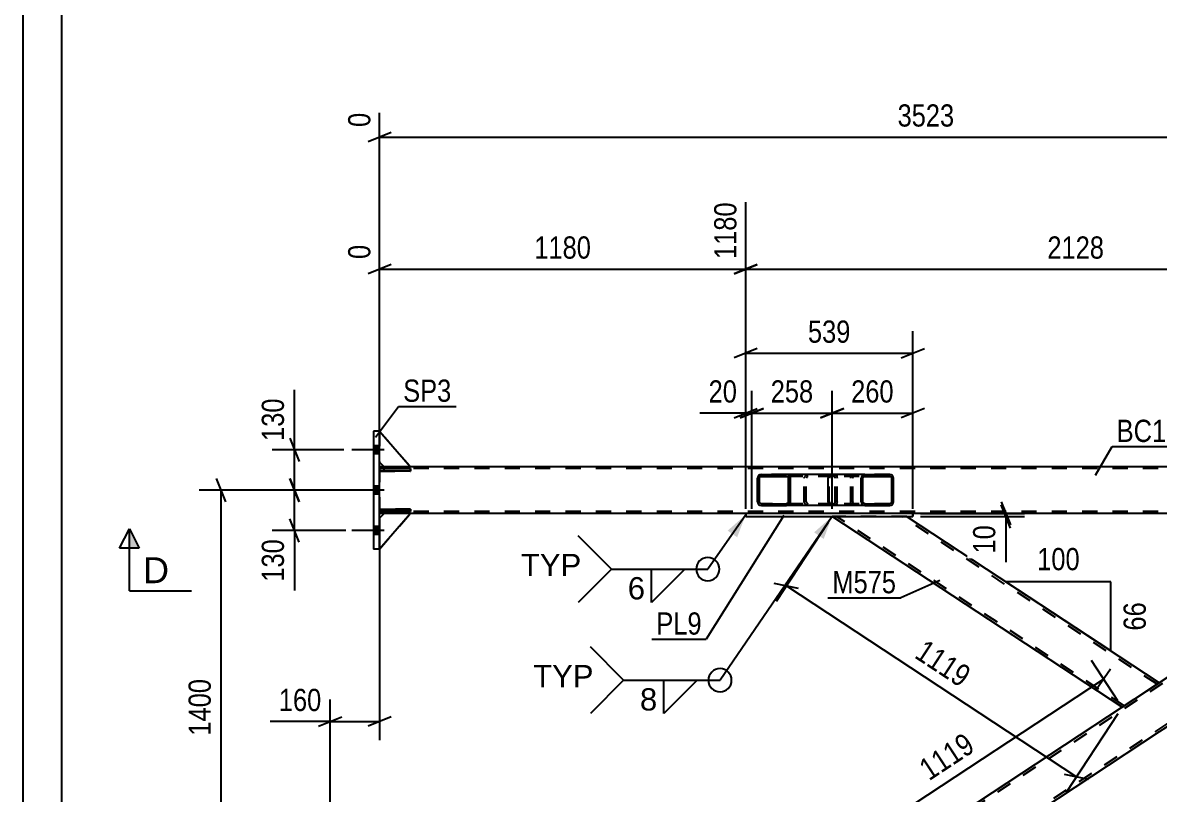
# Model space of a CAD drawing. Header units: millimetres. Extents: x -815 to 374, y -743 to 98.
# Drawn here: x -814.5 to -667.9, y -417.4 to -318 of the extents above; entities that cross this region are included whole.
import ezdxf

# ---------------------------------------------------------------- set-up
doc = ezdxf.new("R2010")
doc.units = ezdxf.units.MM
doc.linetypes.add('DXK_LINE_DOT2', pattern=[3.9198, 1.9599, -1.9599])
doc.styles.add('Arial', font='ARIAL.TTF', dxfattribs={"height": 0.2})
doc.styles.add('Arial Narrow', font='ARIALN.TTF', dxfattribs={"height": 0.2})

# ---------------------------------------------------------------- blocks, each defined once
blk = doc.blocks.new('Unknown-232933173-1133')
at = {"color": 5, "linetype": 'Continuous'}
for p, q in [((-814.53, 98.15), (-814.53, -742.85)), ((-809.53, 93.15), (-809.53, -737.85))]:
    blk.add_line(p, q, dxfattribs=at)
blk = doc.blocks.new('Bolt-232933173-2516 - 2504')
at = {"linetype": 'Continuous'}
for points in [[(-769.3, -372.51), (-769.3, -373.55), (-768.5, -373.55), (-768.5, -372.51)], [(-769.3, -372.51), (-769.3, -373.55), (-768.5, -373.55), (-768.5, -372.51)], [(-769.3, -372.51), (-769.3, -373.55), (-768.5, -373.55), (-768.5, -372.51)], [(-769.3, -377.71), (-769.3, -378.75), (-768.5, -378.75), (-768.5, -377.71)], [(-769.3, -377.71), (-769.3, -378.75), (-768.5, -378.75), (-768.5, -377.71)], [(-769.3, -382.91), (-769.3, -383.95), (-768.5, -383.95), (-768.5, -382.91)], [(-769.3, -382.91), (-769.3, -383.95), (-768.5, -383.95), (-768.5, -382.91)], [(-769.3, -382.91), (-769.3, -383.95), (-768.5, -383.95), (-768.5, -382.91)]]:
    blk.add_hatch(color=1, dxfattribs=at).paths.add_polyline_path(points)
at = {"color": 1, "linetype": 'Continuous'}
for p, q in [((-767.9, -373.03), (-772.1, -373.03)), ((-767.9, -373.03), (-772.1, -373.03)), ((-767.9, -373.03), (-772.1, -373.03)), ((-768.5, -372.51), (-769.3, -372.51)), ((-768.5, -372.51), (-769.3, -372.51)), ((-768.5, -372.51), (-769.3, -372.51)), ((-768.5, -373.55), (-769.3, -373.55)), ((-768.5, -373.55), (-769.3, -373.55)), ((-768.5, -373.55), (-769.3, -373.55)), ((-768.5, -377.71), (-769.3, -377.71)), ((-768.5, -377.71), (-769.3, -377.71)), ((-767.9, -378.23), (-772.1, -378.23)), ((-767.9, -378.23), (-772.1, -378.23)), ((-768.5, -378.75), (-769.3, -378.75)), ((-768.5, -378.75), (-769.3, -378.75)), ((-767.9, -383.43), (-772.1, -383.43)), ((-767.9, -383.43), (-772.1, -383.43)), ((-767.9, -383.43), (-772.1, -383.43)), ((-768.5, -382.91), (-769.3, -382.91)), ((-768.5, -382.91), (-769.3, -382.91)), ((-768.5, -382.91), (-769.3, -382.91)), ((-768.5, -383.95), (-769.3, -383.95)), ((-768.5, -383.95), (-769.3, -383.95)), ((-768.5, -383.95), (-769.3, -383.95))]:
    blk.add_line(p, q, dxfattribs=at)
blk = doc.blocks.new('Part-232933173-2524 - 2504')
at = {"color": 7, "linetype": 'DXK_LINE_DOT2'}
for p, q in [((-764.5, -380.67), (-768.5, -380.67)), ((-768.5, -380.67), (-768.5, -380.99)), ((-768.5, -380.99), (-764.5, -380.99)), ((-767.9, -380.99), (-767.9, -380.67)), ((-764.5, -380.99), (-764.5, -380.67))]:
    blk.add_line(p, q, dxfattribs=at)
blk = doc.blocks.new('Part-232933173-2525 - 2504')
at = {"color": 7, "linetype": 'DXK_LINE_DOT2'}
for p, q in [((-764.5, -375.47), (-768.5, -375.47)), ((-768.5, -375.47), (-768.5, -375.79)), ((-768.5, -375.79), (-764.5, -375.79)), ((-767.9, -375.79), (-767.9, -375.47)), ((-764.5, -375.79), (-764.5, -375.47))]:
    blk.add_line(p, q, dxfattribs=at)
blk = doc.blocks.new('Part-232933173-2526 - 2504')
at = {"color": 2, "linetype": 'Continuous'}
for p, q in [((-768.5, -380.67), (-764.5, -380.67)), ((-768.5, -380.99), (-768.5, -380.67)), ((-764.5, -380.99), (-768.5, -380.99)), ((-764.5, -380.67), (-764.5, -380.99))]:
    blk.add_line(p, q, dxfattribs=at)
at = {"color": 7, "linetype": 'DXK_LINE_DOT2'}
blk.add_line((-767.9, -380.99), (-767.9, -380.67), dxfattribs=at)
blk = doc.blocks.new('Part-232933173-2527 - 2504')
at = {"color": 2, "linetype": 'Continuous'}
for p, q in [((-768.5, -375.47), (-764.5, -375.47)), ((-768.5, -375.79), (-768.5, -375.47)), ((-764.5, -375.79), (-768.5, -375.79)), ((-764.5, -375.47), (-764.5, -375.79))]:
    blk.add_line(p, q, dxfattribs=at)
at = {"color": 7, "linetype": 'DXK_LINE_DOT2'}
blk.add_line((-767.9, -375.79), (-767.9, -375.47), dxfattribs=at)
blk = doc.blocks.new('Part-232933173-2528 - 2504')
at = {"color": 7, "linetype": 'DXK_LINE_DOT2'}
for p, q in [((-767.9, -381.23), (-768.5, -381.83)), ((-768.5, -385.83), (-764.5, -381.23)), ((-768.5, -381.83), (-768.5, -385.83)), ((-764.5, -381.23), (-767.9, -381.23))]:
    blk.add_line(p, q, dxfattribs=at)
blk = doc.blocks.new('Part-232933173-2529 - 2504')
at = {"color": 2, "linetype": 'Continuous'}
for p, q in [((-767.9, -381.23), (-768.5, -381.83)), ((-764.5, -381.23), (-768.5, -385.83)), ((-764.5, -381.23), (-767.9, -381.23))]:
    blk.add_line(p, q, dxfattribs=at)
at = {"color": 7, "linetype": 'DXK_LINE_DOT2'}
blk.add_line((-768.5, -381.83), (-768.5, -385.83), dxfattribs=at)
blk = doc.blocks.new('Part-232933173-2530 - 2504')
at = {"color": 7, "linetype": 'DXK_LINE_DOT2'}
for p, q in [((-768.5, -374.63), (-768.5, -370.63)), ((-768.5, -370.63), (-764.5, -375.23)), ((-767.9, -375.23), (-768.5, -374.63)), ((-764.5, -375.23), (-767.9, -375.23))]:
    blk.add_line(p, q, dxfattribs=at)
blk = doc.blocks.new('Part-232933173-2531 - 2504')
at = {"color": 2, "linetype": 'Continuous'}
for p, q in [((-768.5, -370.63), (-764.5, -375.23)), ((-767.9, -375.23), (-768.5, -374.63)), ((-764.5, -375.23), (-767.9, -375.23))]:
    blk.add_line(p, q, dxfattribs=at)
at = {"color": 7, "linetype": 'DXK_LINE_DOT2'}
blk.add_line((-768.5, -370.63), (-768.5, -374.63), dxfattribs=at)
blk = doc.blocks.new('Part-232933173-2602 - 2504')
at = {"color": 2, "linetype": 'Continuous'}
for p, q in [((-767.9, -375.23), (-768.5, -375.23)), ((-628.38, -375.23), (-764.5, -375.23)), ((-767.9, -381.23), (-768.5, -381.23)), ((-721.29, -381.23), (-764.5, -381.23)), ((-636.15, -381.23), (-699.74, -381.23))]:
    blk.add_line(p, q, dxfattribs=at)
at = {"color": 7, "linetype": 'DXK_LINE_DOT2'}
for p, q in [((-768.5, -375.23), (-768.5, -381.23)), ((-764.5, -375.23), (-767.9, -375.23)), ((-95.8, -375.47), (-768.5, -375.47)), ((-95.8, -380.99), (-768.5, -380.99)), ((-768.5, -381.23), (-768.5, -381.19)), ((-764.5, -381.23), (-767.9, -381.23)), ((-699.74, -381.23), (-721.29, -381.23))]:
    blk.add_line(p, q, dxfattribs=at)
blk = doc.blocks.new('Part-232933173-2760 - 2504')
at = {"color": 2, "linetype": 'Continuous'}
for p, q in [((-721.29, -381.23), (-721.29, -381.63)), ((-699.74, -381.23), (-721.29, -381.23)), ((-721.29, -381.63), (-699.74, -381.63)), ((-699.74, -381.23), (-699.74, -381.63)), ((-699.74, -381.23), (-699.74, -381.23)), ((-699.74, -381.63), (-699.74, -381.63))]:
    blk.add_line(p, q, dxfattribs=at)
at = {"color": 7, "linetype": 'DXK_LINE_DOT2'}
for p, q in [((-721.29, -381.23), (-721.29, -381.63)), ((-699.74, -381.63), (-699.74, -381.23)), ((-699.74, -381.23), (-699.74, -381.23)), ((-699.74, -381.63), (-699.74, -381.63))]:
    blk.add_line(p, q, dxfattribs=at)
blk = doc.blocks.new('Part-232933173-2822 - 2504')
at = {"color": 2, "linetype": 'Continuous'}
for p, q in [((-672.75, -406.23), (-710.15, -381.63)), ((-667.95, -403.07), (-700.54, -381.63)), ((-672.75, -406.23), (-667.95, -403.07))]:
    blk.add_line(p, q, dxfattribs=at)
at = {"color": 7, "linetype": 'DXK_LINE_DOT2'}
for p, q in [((-700.54, -381.63), (-710.15, -381.63)), ((-672.46, -406.04), (-709.57, -381.63)), ((-668.24, -403.26), (-701.13, -381.63)), ((-668.53, -403.45), (-668.53, -403.45)), ((-668.24, -403.26), (-668.31, -403.3)), ((-668.26, -403.27), (-668.31, -403.3)), ((-668.31, -403.3), (-668.31, -403.3))]:
    blk.add_line(p, q, dxfattribs=at)
blk = doc.blocks.new('Part-232933173-2874 - 2504')
at = {"color": 2, "linetype": 'Continuous'}
for p, q in [((-768.5, -370.63), (-769.3, -370.63)), ((-769.3, -370.63), (-769.3, -385.83)), ((-768.5, -385.83), (-768.5, -370.63)), ((-768.5, -385.83), (-769.3, -385.83))]:
    blk.add_line(p, q, dxfattribs=at)
blk = doc.blocks.new('Part-232933173-2908 - 2504')
at = {"linetype": 'Continuous'}
h = blk.add_hatch(dxfattribs=at)
h.set_pattern_fill('', scale=0.7, style=0, pattern_type=0)
h.set_pattern_definition([(45, (-706.3704, -379.9305), (-1.57154, 1.57154), [])])
h.paths.add_polyline_path([(-706.41, -379.75), (-706.37, -379.93), (-706.26, -380.09), (-706.1, -380.19), (-705.91, -380.23), (-702.72, -380.23), (-702.52, -380.19), (-702.36, -380.09), (-702.25, -379.93), (-702.21, -379.75), (-702.21, -376.71), (-702.25, -376.52), (-702.36, -376.37), (-702.52, -376.26), (-702.72, -376.23), (-705.91, -376.23), (-706.1, -376.26), (-706.26, -376.37), (-706.37, -376.52), (-706.41, -376.71)])
h.paths.add_polyline_path([(-706.14, -376.62), (-706.08, -376.54), (-706, -376.49), (-705.91, -376.47), (-702.72, -376.47), (-702.62, -376.49), (-702.54, -376.54), (-702.48, -376.62), (-702.46, -376.71), (-702.46, -379.75), (-702.48, -379.84), (-702.54, -379.92), (-702.62, -379.97), (-702.72, -379.99), (-705.91, -379.99), (-706, -379.97), (-706.08, -379.92), (-706.14, -379.84), (-706.16, -379.75), (-706.16, -376.71)])
at = {"color": 2, "linetype": 'Continuous'}
for p, q in [((-710.65, -376.71), (-710.63, -376.52)), ((-710.65, -379.75), (-710.65, -376.71)), ((-710.63, -376.52), (-710.57, -376.37)), ((-710.57, -376.37), (-710.48, -376.26)), ((-710.48, -376.26), (-710.38, -376.23)), ((-705.91, -376.23), (-710.38, -376.23)), ((-706.37, -376.52), (-706.41, -376.71)), ((-706.41, -379.75), (-706.41, -376.71)), ((-706.16, -376.71), (-706.14, -376.62)), ((-706.16, -379.75), (-706.16, -376.71)), ((-706.14, -376.62), (-706.08, -376.54)), ((-705.91, -376.23), (-706.1, -376.26)), ((-706.08, -376.54), (-706, -376.49)), ((-706, -376.49), (-705.91, -376.47)), ((-705.91, -376.23), (-702.72, -376.23)), ((-705.91, -376.47), (-702.72, -376.47)), ((-702.52, -376.26), (-702.72, -376.23)), ((-702.72, -376.47), (-702.62, -376.49)), ((-702.62, -376.49), (-702.54, -376.54)), ((-702.54, -376.54), (-702.48, -376.62)), ((-702.48, -376.62), (-702.46, -376.71)), ((-702.46, -379.75), (-702.46, -376.71)), ((-702.21, -376.71), (-702.25, -376.52)), ((-702.21, -379.75), (-702.21, -376.71)), ((-710.63, -379.93), (-710.65, -379.75)), ((-710.57, -380.09), (-710.63, -379.93)), ((-710.48, -380.19), (-710.57, -380.09)), ((-710.38, -380.23), (-710.48, -380.19)), ((-705.91, -380.23), (-710.38, -380.23)), ((-706.41, -379.75), (-706.37, -379.93)), ((-706.14, -379.84), (-706.16, -379.75)), ((-706.08, -379.92), (-706.14, -379.84)), ((-706.1, -380.19), (-705.91, -380.23)), ((-706, -379.97), (-706.08, -379.92)), ((-705.91, -379.99), (-706, -379.97)), ((-705.91, -379.99), (-702.72, -379.99)), ((-705.91, -380.23), (-702.72, -380.23)), ((-702.62, -379.97), (-702.72, -379.99)), ((-702.72, -380.23), (-702.52, -380.19)), ((-702.54, -379.92), (-702.62, -379.97)), ((-702.48, -379.84), (-702.54, -379.92)), ((-702.46, -379.75), (-702.48, -379.84)), ((-702.25, -379.93), (-702.21, -379.75))]:
    blk.add_line(p, q, dxfattribs=at)
at = {"color": 7, "linetype": 'DXK_LINE_DOT2'}
for p, q in [((-710.5, -376.62), (-710.51, -376.71)), ((-710.51, -379.75), (-710.51, -376.71)), ((-710.47, -376.54), (-710.5, -376.62)), ((-710.43, -376.49), (-710.47, -376.54)), ((-710.38, -376.47), (-710.43, -376.49)), ((-702.72, -376.47), (-710.38, -376.47)), ((-709.48, -376.47), (-709.48, -376.23)), ((-707.97, -376.23), (-707.78, -376.26)), ((-707.87, -376.49), (-707.97, -376.47)), ((-707.79, -376.54), (-707.87, -376.49)), ((-707.74, -376.62), (-707.79, -376.54)), ((-707.72, -376.71), (-707.74, -376.62)), ((-707.72, -379.75), (-707.72, -376.71)), ((-707.51, -376.52), (-707.47, -376.71)), ((-707.47, -379.75), (-707.47, -376.71)), ((-702.72, -376.23), (-705.91, -376.23)), ((-710.51, -379.75), (-710.5, -379.84)), ((-710.5, -379.84), (-710.47, -379.92)), ((-710.47, -379.92), (-710.43, -379.97)), ((-710.43, -379.97), (-710.38, -379.99)), ((-702.72, -379.99), (-710.38, -379.99)), ((-709.48, -380.23), (-709.48, -379.99)), ((-707.97, -379.99), (-707.87, -379.97)), ((-707.78, -380.19), (-707.97, -380.23)), ((-707.87, -379.97), (-707.79, -379.92)), ((-707.79, -379.92), (-707.74, -379.84)), ((-707.74, -379.84), (-707.72, -379.75)), ((-707.47, -379.75), (-707.51, -379.93)), ((-702.72, -380.23), (-705.91, -380.23))]:
    blk.add_line(p, q, dxfattribs=at)
for centre, start, end in [((-707.96, -376.72), 23.8951, 68.8487), ((-707.96, -379.73), 291.1513, 336.1049)]:
    blk.add_arc(centre, 0.492, start, end, dxfattribs=at)
at = {"color": 2, "linetype": 'Continuous'}
for centre, start, end in [((-705.92, -376.72), 111.1513, 156.1049), ((-702.7, -376.72), 23.8951, 68.8487), ((-705.92, -379.73), 203.8951, 248.8487), ((-702.7, -379.73), 291.1513, 336.1049)]:
    blk.add_arc(centre, 0.492, start, end, dxfattribs=at)
blk = doc.blocks.new('Part-232933173-2913 - 2504')
at = {"linetype": 'Continuous'}
h = blk.add_hatch(dxfattribs=at)
h.set_pattern_fill('', scale=0.7, style=0, pattern_type=0)
h.set_pattern_definition([(45, (-719.7294, -379.9305), (-1.57154, 1.57154), [])])
h.paths.add_polyline_path([(-719.77, -379.75), (-719.73, -379.93), (-719.62, -380.09), (-719.45, -380.19), (-719.26, -380.23), (-716.02, -380.23), (-715.83, -380.19), (-715.66, -380.09), (-715.55, -379.93), (-715.51, -379.75), (-715.51, -376.71), (-715.55, -376.52), (-715.66, -376.37), (-715.83, -376.26), (-716.02, -376.23), (-719.26, -376.23), (-719.45, -376.26), (-719.62, -376.37), (-719.73, -376.52), (-719.77, -376.71)])
h.paths.add_polyline_path([(-719.49, -376.62), (-719.44, -376.54), (-719.36, -376.49), (-719.26, -376.47), (-716.02, -376.47), (-715.92, -376.49), (-715.84, -376.54), (-715.79, -376.62), (-715.77, -376.71), (-715.77, -379.75), (-715.79, -379.84), (-715.84, -379.92), (-715.92, -379.97), (-716.02, -379.99), (-719.26, -379.99), (-719.36, -379.97), (-719.44, -379.92), (-719.49, -379.84), (-719.51, -379.75), (-719.51, -376.71)])
at = {"color": 2, "linetype": 'Continuous'}
for p, q in [((-719.73, -376.52), (-719.77, -376.71)), ((-719.77, -379.75), (-719.77, -376.71)), ((-719.51, -376.71), (-719.49, -376.62)), ((-719.51, -379.75), (-719.51, -376.71)), ((-719.49, -376.62), (-719.44, -376.54)), ((-719.26, -376.23), (-719.45, -376.26)), ((-719.44, -376.54), (-719.36, -376.49)), ((-719.36, -376.49), (-719.26, -376.47)), ((-719.26, -376.23), (-716.02, -376.23)), ((-719.26, -376.47), (-716.02, -376.47)), ((-710.38, -376.23), (-716.02, -376.23)), ((-715.83, -376.26), (-716.02, -376.23)), ((-716.02, -376.47), (-715.92, -376.49)), ((-715.92, -376.49), (-715.84, -376.54)), ((-715.84, -376.54), (-715.79, -376.62)), ((-715.79, -376.62), (-715.77, -376.71)), ((-715.77, -379.75), (-715.77, -376.71)), ((-715.51, -376.71), (-715.55, -376.52)), ((-715.51, -379.75), (-715.51, -376.71)), ((-719.77, -379.75), (-719.73, -379.93)), ((-719.49, -379.84), (-719.51, -379.75)), ((-719.44, -379.92), (-719.49, -379.84)), ((-719.45, -380.19), (-719.26, -380.23)), ((-719.36, -379.97), (-719.44, -379.92)), ((-719.26, -379.99), (-719.36, -379.97)), ((-719.26, -379.99), (-716.02, -379.99)), ((-719.26, -380.23), (-716.02, -380.23)), ((-715.92, -379.97), (-716.02, -379.99)), ((-716.02, -380.23), (-715.83, -380.19)), ((-710.38, -380.23), (-716.02, -380.23)), ((-715.84, -379.92), (-715.92, -379.97)), ((-715.79, -379.84), (-715.84, -379.92)), ((-715.77, -379.75), (-715.79, -379.84)), ((-715.55, -379.93), (-715.51, -379.75))]:
    blk.add_line(p, q, dxfattribs=at)
at = {"color": 7, "linetype": 'DXK_LINE_DOT2'}
for p, q in [((-716.02, -376.23), (-719.26, -376.23)), ((-709.99, -376.47), (-719.26, -376.47)), ((-713.74, -376.71), (-713.7, -376.52)), ((-713.74, -379.75), (-713.74, -376.71)), ((-713.46, -376.62), (-713.48, -376.71)), ((-713.48, -379.75), (-713.48, -376.71)), ((-713.41, -376.54), (-713.46, -376.62)), ((-713.42, -376.26), (-713.23, -376.23)), ((-713.32, -376.49), (-713.41, -376.54)), ((-713.23, -376.47), (-713.32, -376.49)), ((-709.99, -376.23), (-710.38, -376.23)), ((-709.99, -376.23), (-709.8, -376.26)), ((-709.89, -376.49), (-709.99, -376.47)), ((-709.81, -376.54), (-709.89, -376.49)), ((-709.76, -376.62), (-709.81, -376.54)), ((-709.74, -376.71), (-709.76, -376.62)), ((-709.74, -379.75), (-709.74, -376.71)), ((-709.52, -376.52), (-709.48, -376.71)), ((-709.48, -379.75), (-709.48, -376.71)), ((-709.99, -379.99), (-719.26, -379.99)), ((-716.02, -380.23), (-719.26, -380.23)), ((-713.7, -379.93), (-713.74, -379.75)), ((-713.48, -379.75), (-713.46, -379.84)), ((-713.46, -379.84), (-713.41, -379.92)), ((-713.23, -380.23), (-713.42, -380.19)), ((-713.41, -379.92), (-713.32, -379.97)), ((-713.32, -379.97), (-713.23, -379.99)), ((-709.99, -380.23), (-710.38, -380.23)), ((-709.99, -379.99), (-709.89, -379.97)), ((-709.8, -380.19), (-709.99, -380.23)), ((-709.89, -379.97), (-709.81, -379.92)), ((-709.81, -379.92), (-709.76, -379.84)), ((-709.76, -379.84), (-709.74, -379.75)), ((-709.48, -379.75), (-709.52, -379.93))]:
    blk.add_line(p, q, dxfattribs=at)
at = {"color": 2, "linetype": 'Continuous'}
for centre, start, end in [((-719.28, -376.73), 110.7583, 155.68), ((-716, -376.73), 24.32, 69.2417), ((-719.28, -379.73), 204.32, 249.2417), ((-716, -379.73), 290.7583, 335.68)]:
    blk.add_arc(centre, 0.496, start, end, dxfattribs=at)
at = {"color": 7, "linetype": 'DXK_LINE_DOT2'}
for centre, start, end in [((-713.25, -376.73), 110.7583, 155.68), ((-709.97, -376.73), 24.32, 69.2417), ((-713.25, -379.73), 204.32, 249.2417), ((-709.97, -379.73), 290.7583, 335.68)]:
    blk.add_arc(centre, 0.496, start, end, dxfattribs=at)
blk = doc.blocks.new('Part-232933173-2973 - 2504')
at = {"color": 7, "linetype": 'DXK_LINE_DOT2'}
for p, q in [((-634.77, -381.63), (-709.57, -430.83)), ((-627.57, -382.44), (-701.12, -430.83)), ((-627.57, -381.63), (-635.35, -381.63)), ((-667.95, -403.07), (-672.75, -406.23)), ((-663.15, -406.23), (-667.95, -409.39)), ((-700.54, -430.83), (-710.15, -430.83))]:
    blk.add_line(p, q, dxfattribs=at)
at = {"color": 2, "linetype": 'Continuous'}
for p, q in [((-635.35, -381.63), (-667.95, -403.07)), ((-627.57, -382.83), (-627.57, -381.63)), ((-627.57, -382.83), (-663.15, -406.23)), ((-672.75, -406.23), (-710.15, -430.83)), ((-667.95, -409.39), (-700.54, -430.83))]:
    blk.add_line(p, q, dxfattribs=at)
blk = doc.blocks.new('StraightDimension-232933173-3703 - 2504')
at = {"color": 7, "linetype": 'Continuous'}
for p, q in [((-688.35, -379.73), (-687.15, -382.73)), ((-687.15, -383.13), (-688.35, -380.13)), ((-698.74, -381.23), (-685.35, -381.23)), ((-698.74, -381.63), (-685.35, -381.63)), ((-687.75, -381.63), (-687.75, -381.23)), ((-687.75, -381.63), (-687.75, -387.53)), ((-687.75, -381.63), (-687.75, -387.53))]:
    blk.add_line(p, q, dxfattribs=at)
at = {"color": 0}
blk.add_wipeout([(-688.5, -382.15), (-692.7, -382.15), (-692.7, -387.01), (-688.5, -387.01)], dxfattribs=at)
at = {"color": 3, "style": 'Arial Narrow'}
blk.add_text('10', height=2.863, rotation=90.0002, dxfattribs=at).set_placement((-689.1, -386.41))
blk = doc.blocks.new('StraightDimension-232933173-3661 - 2504')
at = {"color": 7, "linetype": 'Continuous'}
for p, q in [((-721.29, -380.63), (-721.29, -357.74)), ((-699.74, -380.63), (-699.74, -357.74)), ((-719.79, -359.99), (-722.79, -361.19)), ((-721.29, -360.59), (-699.74, -360.59)), ((-701.24, -361.19), (-698.24, -359.99))]:
    blk.add_line(p, q, dxfattribs=at)
at = {"color": 0}
blk.add_wipeout([(-707.17, -359.84), (-707.17, -355.64), (-713.86, -355.64), (-713.86, -359.84)], dxfattribs=at)
at = {"color": 3, "style": 'Arial Narrow'}
blk.add_text('539', height=2.863, dxfattribs=at).set_placement((-713.26, -359.24))
blk = doc.blocks.new('AngleDimension-232933173-34075 - 2504')
at = {"color": 7, "linetype": 'Continuous'}
for p, q in [((-683.84, -392.62), (-687.72, -390.06)), ((-674.19, -390.06), (-687.72, -390.06)), ((-674.19, -398.96), (-687.72, -390.06)), ((-674.19, -398.96), (-674.19, -390.06))]:
    blk.add_line(p, q, dxfattribs=at)
at = {"color": 0}
for points in [[(-677.61, -389.16), (-677.61, -384.96), (-684.29, -384.96), (-684.29, -389.16)], [(-669.09, -392.09), (-673.29, -392.09), (-673.29, -396.94), (-669.09, -396.94)]]:
    blk.add_wipeout(points, dxfattribs=at)
at = {"color": 3, "style": 'Arial Narrow'}
blk.add_text('100', height=2.863, dxfattribs=at).set_placement((-683.69, -388.56))
blk.add_text('66', height=2.863, rotation=90.0002, dxfattribs=at).set_placement((-669.69, -396.34))
blk = doc.blocks.new('StraightDimension-232933173-58897 - 2504')
at = {"color": 7, "linetype": 'Continuous'}
for p, q in [((-780.09, -376.73), (-778.89, -379.73)), ((-770.3, -378.23), (-782.34, -378.23)), ((-779.49, -383.43), (-779.49, -378.23)), ((-778.89, -384.93), (-780.09, -381.93)), ((-772.86, -383.43), (-782.34, -383.43)), ((-779.49, -383.43), (-779.49, -391.16)), ((-779.49, -383.43), (-779.49, -391.16))]:
    blk.add_line(p, q, dxfattribs=at)
at = {"color": 0}
blk.add_wipeout([(-780.24, -383.95), (-784.44, -383.95), (-784.44, -390.64), (-780.24, -390.64)], dxfattribs=at)
at = {"color": 3, "style": 'Arial Narrow'}
blk.add_text('130', height=2.863, rotation=90.0002, dxfattribs=at).set_placement((-780.84, -390.04))
blk = doc.blocks.new('StraightDimension-232933173-3837 - 2504')
at = {"color": 7, "linetype": 'Continuous'}
for p, q in [((-768.5, -382.23), (-768.5, -410.46)), ((-774.89, -430.23), (-774.89, -405.21)), ((-776.39, -408.66), (-773.39, -407.46)), ((-767, -407.46), (-770, -408.66)), ((-774.89, -408.06), (-782.62, -408.06)), ((-774.89, -408.06), (-782.62, -408.06)), ((-774.89, -408.06), (-768.5, -408.06))]:
    blk.add_line(p, q, dxfattribs=at)
at = {"color": 0}
blk.add_wipeout([(-775.41, -407.31), (-775.41, -403.11), (-782.1, -403.11), (-782.1, -407.31)], dxfattribs=at)
at = {"color": 3, "style": 'Arial Narrow'}
blk.add_text('160', height=2.863, dxfattribs=at).set_placement((-781.5, -406.71))
blk = doc.blocks.new('StraightDimension-232933173-25121 - 2504')
at = {"color": 7, "linetype": 'Continuous'}
for p, q in [((-721.29, -380.23), (-721.29, -341.13)), ((-768.5, -374.23), (-768.5, -346.62)), ((-767, -349.15), (-770, -350.35)), ((-768.5, -349.75), (-721.29, -349.75)), ((-722.79, -350.35), (-719.79, -349.15))]:
    blk.add_line(p, q, dxfattribs=at)
at = {"color": 0}
blk.add_wipeout([(-740.64, -349), (-740.64, -344.8), (-749.15, -344.8), (-749.15, -349)], dxfattribs=at)
at = {"color": 3, "style": 'Arial Narrow'}
blk.add_text('1180', height=2.863, dxfattribs=at).set_placement((-748.55, -348.4))
at = {"color": 0, "linetype": 'Continuous'}
for points in [[(-721.89, -340.53), (-726.09, -340.53), (-726.09, -349.05), (-721.89, -349.05)], [(-769.1, -346.02), (-773.3, -346.02), (-773.3, -349.05), (-769.1, -349.05)]]:
    blk.add_wipeout(points, dxfattribs=at)
at = {"color": 3, "linetype": 'Continuous', "style": 'Arial Narrow'}
for s, height, p in [('1180', 2.863, (-722.49, -348.45)), ('0', 2.86, (-769.7, -348.45))]:
    blk.add_text(s, height=height, rotation=90.0002, dxfattribs=at).set_placement(p)
blk = doc.blocks.new('StraightDimension-232933173-21250 - 2504')
at = {"color": 7, "linetype": 'Continuous'}
for p, q in [((-710.15, -380.63), (-710.15, -365.45)), ((-699.74, -380.23), (-699.74, -365.45)), ((-711.65, -368.9), (-708.65, -367.7)), ((-698.24, -367.7), (-701.24, -368.9)), ((-710.15, -368.3), (-699.74, -368.3))]:
    blk.add_line(p, q, dxfattribs=at)
at = {"color": 0}
blk.add_wipeout([(-701.61, -367.55), (-701.61, -363.35), (-708.29, -363.35), (-708.29, -367.55)], dxfattribs=at)
at = {"color": 3, "style": 'Arial Narrow'}
blk.add_text('260', height=2.863, dxfattribs=at).set_placement((-707.69, -366.95))
blk = doc.blocks.new('StraightDimension-232933173-21252 - 2504')
at = {"color": 7, "linetype": 'Continuous'}
for p, q in [((-721.29, -380.23), (-721.29, -365.45)), ((-720.49, -380.63), (-720.49, -365.45)), ((-722.79, -368.9), (-719.79, -367.7)), ((-718.99, -367.7), (-721.99, -368.9)), ((-721.29, -368.3), (-727.2, -368.3)), ((-721.29, -368.3), (-727.2, -368.3)), ((-721.29, -368.3), (-720.49, -368.3))]:
    blk.add_line(p, q, dxfattribs=at)
at = {"color": 0}
blk.add_wipeout([(-721.81, -367.55), (-721.81, -363.35), (-726.67, -363.35), (-726.67, -367.55)], dxfattribs=at)
at = {"color": 3, "style": 'Arial Narrow'}
blk.add_text('20', height=2.863, dxfattribs=at).set_placement((-726.07, -366.95))
blk = doc.blocks.new('StraightDimension-232933173-3281 - 2504')
at = {"color": 7, "linetype": 'Continuous'}
for p, q in [((-768.5, -374.63), (-768.5, -329.61)), ((-767, -332.13), (-770, -333.33)), ((-768.5, -332.73), (-627.58, -332.73))]:
    blk.add_line(p, q, dxfattribs=at)
at = {"color": 0}
blk.add_wipeout([(-693.78, -331.98), (-693.78, -327.78), (-702.3, -327.78), (-702.3, -331.98)], dxfattribs=at)
at = {"color": 3, "style": 'Arial Narrow'}
blk.add_text('3523', height=2.863, dxfattribs=at).set_placement((-701.7, -331.38))
at = {"color": 0, "linetype": 'Continuous'}
blk.add_wipeout([(-769.1, -329.01), (-773.3, -329.01), (-773.3, -332.03), (-769.1, -332.03)], dxfattribs=at)
at = {"color": 3, "linetype": 'Continuous', "style": 'Arial Narrow'}
blk.add_text('0', height=2.86, rotation=90.0002, dxfattribs=at).set_placement((-769.7, -331.43))
blk = doc.blocks.new('StraightDimension-232933173-4539 - 2504')
at = {"color": 7, "linetype": 'Continuous'}
for p, q in [((-788.33, -379.73), (-789.53, -376.73)), ((-770.3, -378.23), (-791.78, -378.23)), ((-788.93, -434.23), (-788.93, -378.23)), ((-789.53, -432.73), (-788.33, -435.73)), ((-776.69, -434.23), (-791.78, -434.23))]:
    blk.add_line(p, q, dxfattribs=at)
at = {"color": 0}
blk.add_wipeout([(-789.68, -401.97), (-793.88, -401.97), (-793.88, -410.48), (-789.68, -410.48)], dxfattribs=at)
at = {"color": 3, "style": 'Arial Narrow'}
blk.add_text('1400', height=2.863, rotation=90.0002, dxfattribs=at).set_placement((-790.28, -409.88))
blk = doc.blocks.new('StraightDimension-232933173-21251 - 2504')
at = {"color": 7, "linetype": 'Continuous'}
for p, q in [((-720.49, -380.63), (-720.49, -365.45)), ((-710.15, -380.63), (-710.15, -365.45)), ((-721.99, -368.9), (-718.99, -367.7)), ((-708.65, -367.7), (-711.65, -368.9)), ((-720.49, -368.3), (-710.15, -368.3))]:
    blk.add_line(p, q, dxfattribs=at)
at = {"color": 0}
blk.add_wipeout([(-711.98, -367.55), (-711.98, -363.35), (-718.66, -363.35), (-718.66, -367.55)], dxfattribs=at)
at = {"color": 3, "style": 'Arial Narrow'}
blk.add_text('258', height=2.863, dxfattribs=at).set_placement((-718.06, -366.95))
blk = doc.blocks.new('StraightDimension-232933173-24873 - 2504')
at = {"color": 7, "linetype": 'Continuous'}
for p, q in [((-673.3, -405.39), (-676.71, -400.21)), ((-676.07, -403.92), (-674.22, -401.26)), ((-712.54, -427.19), (-675.15, -402.59)), ((-710.7, -429.99), (-714.11, -424.81)), ((-711.62, -425.86), (-713.47, -428.51))]:
    blk.add_line(p, q, dxfattribs=at)
at = {"color": 0}
blk.add_wipeout([(-690.7, -411.92), (-693.01, -408.41), (-700.12, -413.09), (-697.81, -416.6)], dxfattribs=at)
at = {"color": 3, "style": 'Arial Narrow'}
blk.add_text('1119', height=2.863, rotation=33.3347, dxfattribs=at).set_placement((-697.64, -415.77))
blk = doc.blocks.new('StraightDimension-232933173-25120 - 2504')
at = {"color": 7, "linetype": 'Continuous'}
for p, q in [((-721.29, -380.23), (-721.29, -341.13)), ((-636.15, -380.23), (-636.15, -341.13)), ((-719.79, -349.15), (-722.79, -350.35)), ((-721.29, -349.75), (-636.15, -349.75)), ((-637.65, -350.35), (-634.65, -349.15))]:
    blk.add_line(p, q, dxfattribs=at)
at = {"color": 0}
blk.add_wipeout([(-674.47, -349), (-674.47, -344.8), (-682.98, -344.8), (-682.98, -349)], dxfattribs=at)
at = {"color": 3, "style": 'Arial Narrow'}
blk.add_text('2128', height=2.863, dxfattribs=at).set_placement((-682.38, -348.4))
at = {"color": 0, "linetype": 'Continuous'}
blk.add_wipeout([(-636.75, -340.53), (-640.95, -340.53), (-640.95, -349.05), (-636.75, -349.05)], dxfattribs=at)
at = {"color": 3, "linetype": 'Continuous', "style": 'Arial Narrow'}
blk.add_text('3309', height=2.863, rotation=90.0002, dxfattribs=at).set_placement((-637.35, -348.45))
blk = doc.blocks.new('StraightDimension-232933173-46074 - 2504')
at = {"color": 7, "linetype": 'Continuous'}
for p, q in [((-710.7, -382.46), (-717.36, -392.59)), ((-714.46, -390.91), (-717.63, -390.26)), ((-716.04, -390.58), (-678.64, -415.18)), ((-673.3, -407.06), (-679.96, -417.19)), ((-680.23, -414.86), (-677.06, -415.51))]:
    blk.add_line(p, q, dxfattribs=at)
at = {"color": 0}
blk.add_wipeout([(-693.38, -404.6), (-691.07, -401.09), (-698.18, -396.41), (-700.49, -399.92)], dxfattribs=at)
at = {"color": 3, "style": 'Arial Narrow'}
blk.add_text('1119', height=2.863, rotation=-33.3347, dxfattribs=at).set_placement((-699.66, -399.75))
blk = doc.blocks.new('StraightDimension-232933173-58896 - 2504')
at = {"color": 7, "linetype": 'Continuous'}
for p, q in [((-779.49, -373.03), (-779.49, -365.29)), ((-779.49, -373.03), (-779.49, -365.29)), ((-780.09, -371.53), (-778.89, -374.53)), ((-773.1, -373.03), (-782.34, -373.03)), ((-779.49, -378.23), (-779.49, -373.03)), ((-778.89, -379.73), (-780.09, -376.73)), ((-770.3, -378.23), (-782.34, -378.23))]:
    blk.add_line(p, q, dxfattribs=at)
at = {"color": 0}
blk.add_wipeout([(-780.24, -365.82), (-784.44, -365.82), (-784.44, -372.5), (-780.24, -372.5)], dxfattribs=at)
at = {"color": 3, "style": 'Arial Narrow'}
blk.add_text('130', height=2.863, rotation=90.0002, dxfattribs=at).set_placement((-780.84, -371.9))
blk = doc.blocks.new('Mark-232933173-2598 - 2504')
at = {"color": 0}
blk.add_wipeout([(-663.39, -372.03), (-663.39, -369.03), (-673.44, -369.03), (-673.44, -372.03)], dxfattribs=at)
blk.add_wipeout([(-663.39, -372.03), (-663.39, -369.03), (-673.44, -369.03), (-673.44, -372.03)], dxfattribs=at)
at = {"color": 30, "linetype": 'Continuous'}
for p, q in [((-676.16, -376.32), (-674.04, -372.63)), ((-674.04, -372.63), (-662.79, -372.63))]:
    blk.add_line(p, q, dxfattribs=at)
at = {"color": 3, "style": 'Arial Narrow'}
blk.add_text('BC118', height=2.863, dxfattribs=at).set_placement((-673.44, -372.03))
blk = doc.blocks.new('Mark-232933173-2756 - 2504')
at = {"color": 0}
blk.add_wipeout([(-726.97, -396.86), (-726.97, -393.86), (-732.81, -393.86), (-732.81, -396.86)], dxfattribs=at)
blk.add_wipeout([(-726.97, -396.86), (-726.97, -393.86), (-732.81, -393.86), (-732.81, -396.86)], dxfattribs=at)
at = {"color": 30, "linetype": 'Continuous'}
for p in [(-716.38, -381.5), (-733.41, -397.46)]:
    blk.add_line(p, (-726.37, -397.46), dxfattribs=at)
at = {"color": 3, "style": 'Arial Narrow'}
blk.add_text('PL9', height=2.863, dxfattribs=at).set_placement((-732.81, -396.86))
blk = doc.blocks.new('Mark-232933173-2818 - 2504')
at = {"color": 0}
blk.add_wipeout([(-701.89, -391.53), (-701.89, -388.53), (-710.11, -388.53), (-710.11, -391.53)], dxfattribs=at)
blk.add_wipeout([(-701.89, -391.53), (-701.89, -388.53), (-710.11, -388.53), (-710.11, -391.53)], dxfattribs=at)
at = {"color": 30, "linetype": 'Continuous'}
for p in [(-696.25, -389.9), (-710.71, -392.13)]:
    blk.add_line(p, (-701.29, -392.13), dxfattribs=at)
at = {"color": 3, "style": 'Arial Narrow'}
blk.add_text('M575', height=2.863, dxfattribs=at).set_placement((-710.11, -391.53))
blk = doc.blocks.new('Mark-232933173-2870 - 2504')
at = {"color": 0}
blk.add_wipeout([(-759.25, -366.85), (-759.25, -363.85), (-765.46, -363.85), (-765.46, -366.85)], dxfattribs=at)
blk.add_wipeout([(-759.25, -366.85), (-759.25, -363.85), (-765.46, -363.85), (-765.46, -366.85)], dxfattribs=at)
at = {"color": 30, "linetype": 'Continuous'}
for p, q in [((-769.04, -371.4), (-766.06, -367.45)), ((-766.06, -367.45), (-758.65, -367.45))]:
    blk.add_line(p, q, dxfattribs=at)
at = {"color": 3, "style": 'Arial Narrow'}
blk.add_text('SP3', height=2.863, dxfattribs=at).set_placement((-765.46, -366.85))
blk = doc.blocks.new('WeldMark-232933173-4728 - 2504')
at = {"linetype": 'Continuous'}
blk.add_hatch(color=30, dxfattribs=at).paths.add_polyline_path([(-712.46, -383.68), (-710.15, -381.63), (-711.23, -384.53)])
at = {"color": 30, "linetype": 'Continuous'}
blk.add_line((-710.15, -381.63), (-724.6, -402.74), dxfattribs=at)
at = {"color": 3, "linetype": 'Continuous'}
for q in [(-741.31, -398.45), (-741.31, -407.03)]:
    blk.add_line((-737.03, -402.74), q, dxfattribs=at)
for start, end in [(90, 270), (270, 90)]:
    blk.add_arc((-724.6, -402.74), 1.5, start, end, dxfattribs=at)
at = {"color": 0}
blk.add_wipeout([(-732.5, -406.84), (-732.5, -403.44), (-735.13, -403.44), (-735.13, -406.84)], dxfattribs=at)
at = {"color": 30, "linetype": 'Continuous'}
blk.add_line((-737.03, -402.74), (-724.6, -402.74), dxfattribs=at)
at = {"color": 3, "linetype": 'Continuous'}
for p, q in [((-731.85, -402.74), (-727.56, -402.74)), ((-727.56, -402.74), (-731.85, -407.03)), ((-731.85, -407.03), (-731.85, -402.74))]:
    blk.add_line(p, q, dxfattribs=at)
at = {"color": 3, "style": 'Arial'}
blk.add_text('8', height=2.87, dxfattribs=at).set_placement((-734.93, -406.64))
at = {"color": 0, "linetype": 'Continuous'}
blk.add_wipeout([(-740.93, -403.64), (-740.93, -400.64), (-748.7, -400.64), (-748.7, -403.64)], dxfattribs=at)
blk.add_wipeout([(-740.93, -403.64), (-740.93, -400.64), (-748.7, -400.64), (-748.7, -403.64)], dxfattribs=at)
at = {"color": 3, "linetype": 'Continuous', "style": 'Arial'}
blk.add_text('TYP', height=2.865, dxfattribs=at).set_placement((-748.7, -403.64))
blk = doc.blocks.new('WeldMark-232933173-4721 - 2504')
at = {"linetype": 'Continuous'}
blk.add_hatch(color=30, dxfattribs=at).paths.add_polyline_path([(-723.62, -383.46), (-721.29, -381.43), (-722.39, -384.31)])
at = {"color": 30, "linetype": 'Continuous'}
blk.add_line((-721.29, -381.43), (-726.18, -388.42), dxfattribs=at)
at = {"color": 3, "linetype": 'Continuous'}
for q in [(-742.89, -384.13), (-742.89, -392.7)]:
    blk.add_line((-738.6, -388.42), q, dxfattribs=at)
for start, end in [(90, 270), (270, 90)]:
    blk.add_arc((-726.18, -388.42), 1.5, start, end, dxfattribs=at)
at = {"color": 0}
blk.add_wipeout([(-734.08, -392.52), (-734.08, -389.12), (-736.7, -389.12), (-736.7, -392.52)], dxfattribs=at)
at = {"color": 30, "linetype": 'Continuous'}
blk.add_line((-738.6, -388.42), (-726.18, -388.42), dxfattribs=at)
at = {"color": 3, "linetype": 'Continuous'}
for p, q in [((-733.42, -388.42), (-729.14, -388.42)), ((-729.14, -388.42), (-733.42, -392.7)), ((-733.42, -392.7), (-733.42, -388.42))]:
    blk.add_line(p, q, dxfattribs=at)
at = {"color": 3, "style": 'Arial'}
blk.add_text('6', height=2.87, dxfattribs=at).set_placement((-736.5, -392.32))
at = {"color": 0, "linetype": 'Continuous'}
blk.add_wipeout([(-742.5, -389.32), (-742.5, -386.32), (-750.28, -386.32), (-750.28, -389.32)], dxfattribs=at)
blk.add_wipeout([(-742.5, -389.32), (-742.5, -386.32), (-750.28, -386.32), (-750.28, -389.32)], dxfattribs=at)
at = {"color": 3, "linetype": 'Continuous', "style": 'Arial'}
blk.add_text('TYP', height=2.865, dxfattribs=at).set_placement((-750.28, -389.32))
blk = doc.blocks.new('SectionMark-232933173-4717 - 2504')
at = {"linetype": 'Continuous'}
blk.add_hatch(color=6, dxfattribs=at).paths.add_polyline_path([(-799.53, -385.73), (-800.78, -385.73), (-800.78, -383.23)])
at = {"color": 6, "linetype": 'Continuous'}
for p, q in [((-802.03, -385.73), (-800.78, -383.23)), ((-800.78, -391.23), (-800.78, -383.23)), ((-800.78, -383.23), (-799.53, -385.73)), ((-799.53, -385.73), (-802.03, -385.73)), ((-800.78, -391.23), (-792.78, -391.23))]:
    blk.add_line(p, q, dxfattribs=at)
at = {"color": 0, "linetype": 'Continuous'}
blk.add_wipeout([(-795.66, -390.23), (-795.66, -386.73), (-799.03, -386.73), (-799.03, -390.23)], dxfattribs=at)
at = {"color": 3, "linetype": 'Continuous', "style": 'Arial'}
blk.add_text('D', height=3.34, dxfattribs=at).set_placement((-799.03, -390.23))

msp = doc.modelspace()

# ---------------------------------------------------------------- block references
for name in ['Unknown-232933173-1133', 'Part-232933173-2874 - 2504', 'Part-232933173-2530 - 2504', 'Part-232933173-2531 - 2504', 'Bolt-232933173-2516 - 2504', 'Part-232933173-2602 - 2504', 'Part-232933173-2525 - 2504', 'Part-232933173-2527 - 2504', 'Part-232933173-2913 - 2504', 'Part-232933173-2908 - 2504', 'Part-232933173-2524 - 2504', 'Part-232933173-2526 - 2504', 'Part-232933173-2528 - 2504', 'Part-232933173-2529 - 2504', 'Part-232933173-2760 - 2504', 'Part-232933173-2822 - 2504', 'Part-232933173-2973 - 2504']:
    msp.add_blockref(name, (0, 0))

# ---------------------------------------------------------------- next in the draw order: block references
for name in ['StraightDimension-232933173-58897 - 2504', 'StraightDimension-232933173-3703 - 2504', 'StraightDimension-232933173-24873 - 2504']:
    msp.add_blockref(name, (0, 0))

# ---------------------------------------------------------------- next in the draw order: block references
for name in ['StraightDimension-232933173-3661 - 2504', 'StraightDimension-232933173-3837 - 2504', 'AngleDimension-232933173-34075 - 2504']:
    msp.add_blockref(name, (0, 0))

# ---------------------------------------------------------------- next in the draw order: block references
for name in ['StraightDimension-232933173-25121 - 2504', 'StraightDimension-232933173-21250 - 2504', 'StraightDimension-232933173-46074 - 2504']:
    msp.add_blockref(name, (0, 0))

# ---------------------------------------------------------------- next in the draw order: block references
for name in ['StraightDimension-232933173-21252 - 2504', 'StraightDimension-232933173-4539 - 2504', 'Mark-232933173-2756 - 2504', 'Mark-232933173-2818 - 2504']:
    msp.add_blockref(name, (0, 0))

# ---------------------------------------------------------------- next in the draw order: block references
for name in ['StraightDimension-232933173-3281 - 2504', 'WeldMark-232933173-4728 - 2504']:
    msp.add_blockref(name, (0, 0))

# ---------------------------------------------------------------- next in the draw order: block references
for name in ['StraightDimension-232933173-21251 - 2504', 'Mark-232933173-2870 - 2504', 'StraightDimension-232933173-58896 - 2504', 'WeldMark-232933173-4721 - 2504']:
    msp.add_blockref(name, (0, 0))

# ---------------------------------------------------------------- next in the draw order: block references
for name in ['StraightDimension-232933173-25120 - 2504', 'SectionMark-232933173-4717 - 2504']:
    msp.add_blockref(name, (0, 0))

# ---------------------------------------------------------------- next in the draw order: block references
msp.add_blockref('Mark-232933173-2598 - 2504', (0, 0))

doc.saveas('drawing.dxf')
